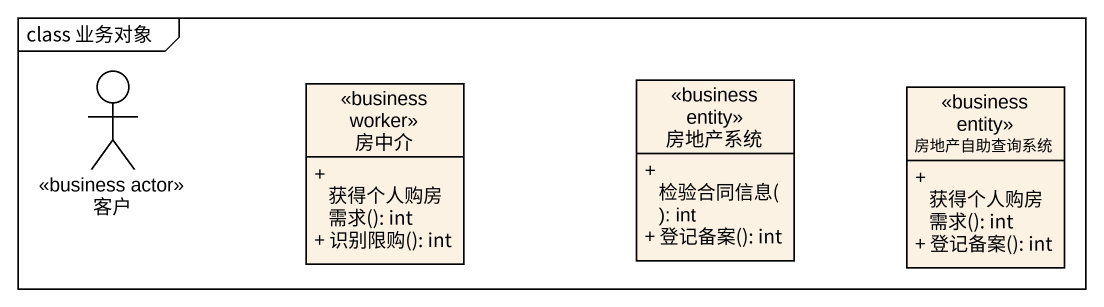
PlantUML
@startuml
mainframe class 业务对象
allowmixing
hide circle
hide empty members
skinparam classAttributeIconSize 0
actor 客户 <<business actor>>
class 房中介 <<business worker>> {
  + 获得个人购房需求(): int
  + 识别限购(): int
}
class 房地产系统 <<business entity>> {
  + 检验合同信息(): int
  + 登记备案(): int
}
class 房地产自助查询系统 <<business entity>> {
  + 获得个人购房需求(): int
  + 登记备案(): int
}
@enduml
